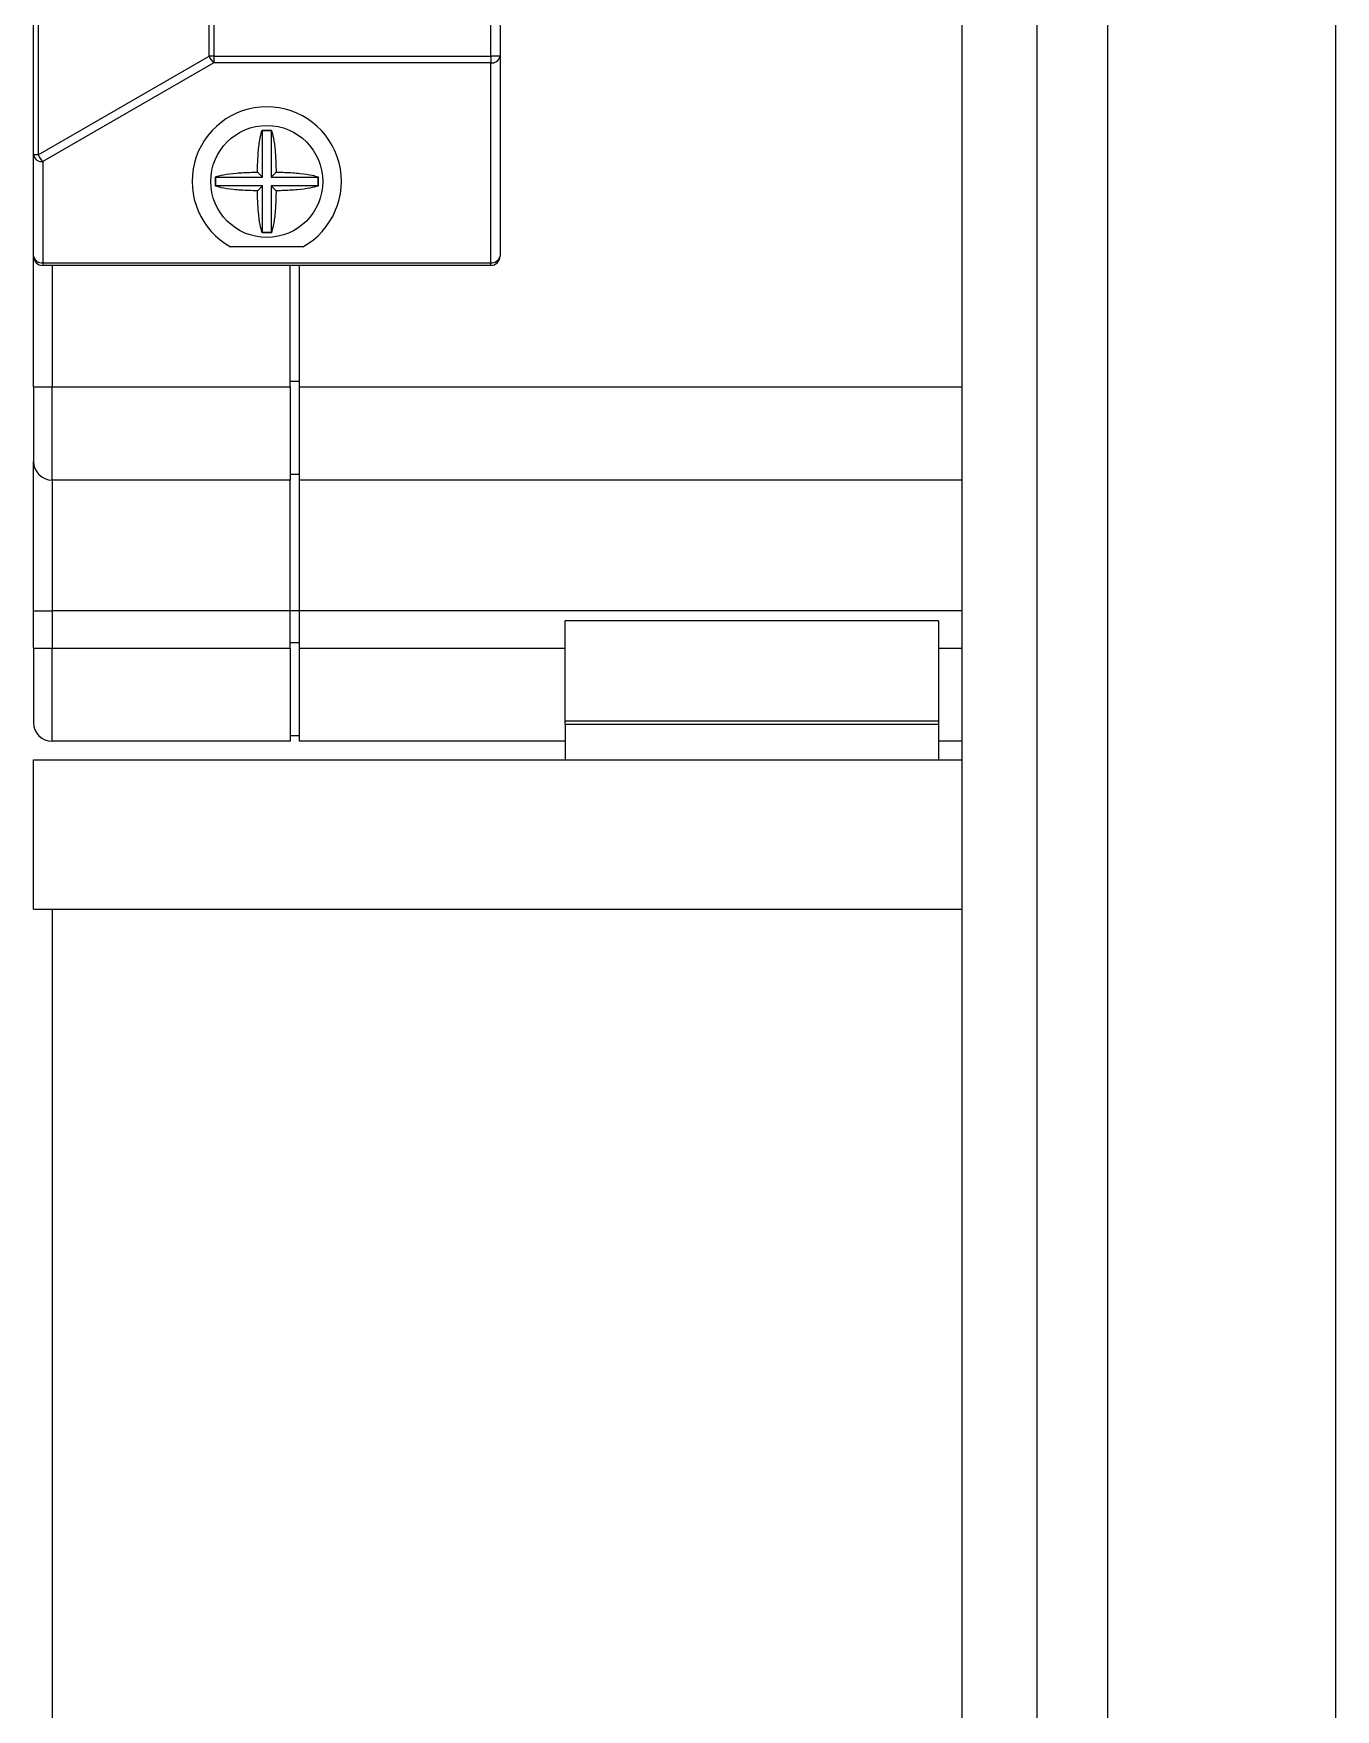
# Model space of a CAD drawing. Header units: millimetres. Extents: x -2889 to 8174, y 2447 to 8478.
# Drawn here: x 1757.88 to 1764.86, y 3470.38 to 3479.37 of the extents above; entities that cross this region are included whole.
import ezdxf

# ---------------------------------------------------------------- set-up
doc = ezdxf.new("R2010")
doc.units = ezdxf.units.MM

msp = doc.modelspace()

# ---------------------------------------------------------------- linework, layer by layer
at = {"color": 7, "linetype": 'Continuous', "lineweight": 25}
for p, q in [((1764.8563, 3542.1726), (1764.8563, 3468.1726)), ((1762.8563, 3468.4726), (1762.8563, 3488.0726)), ((1763.6353, 3486.4726), (1763.6353, 3468.4726)), ((1763.2563, 3485.7744), (1763.2563, 3468.8726)), ((1762.8538, 3482.2726), (1762.8538, 3477.4726)), ((1757.8788, 3478.7145), (1757.8788, 3481.0308)), ((1757.9038, 3481.0308), (1757.9038, 3478.7145)), ((1758.8198, 3479.2433), (1758.8198, 3480.5019)), ((1758.8448, 3480.5019), (1758.8448, 3479.2433)), ((1760.3288, 3479.2433), (1760.3288, 3480.5019)), ((1760.3788, 3480.5019), (1760.3788, 3479.2433)), ((1757.9038, 3478.7145), (1758.8198, 3479.2433)), ((1758.8448, 3479.208), (1757.9288, 3478.6791)), ((1758.8448, 3479.2433), (1758.8198, 3479.2433)), ((1758.8448, 3479.2433), (1758.8448, 3479.208)), ((1758.8448, 3479.2433), (1760.3288, 3479.2433)), ((1760.3288, 3479.208), (1758.8448, 3479.208)), ((1760.3288, 3479.2433), (1760.3288, 3479.208)), ((1760.3788, 3479.2433), (1760.3288, 3479.2433)), ((1760.3288, 3478.1373), (1760.3288, 3479.208)), ((1760.3788, 3479.2433), (1760.3788, 3478.1726)), ((1759.1053, 3478.8462), (1759.104, 3478.8474)), ((1759.1053, 3478.5962), (1759.1053, 3478.8462)), ((1759.1053, 3478.8462), (1759.1524, 3478.8462)), ((1759.1524, 3478.8462), (1759.1536, 3478.8474)), ((1759.1524, 3478.8462), (1759.1524, 3478.5962)), ((1757.9038, 3478.7145), (1757.8788, 3478.7145)), ((1757.8788, 3478.1726), (1757.8788, 3478.7145)), ((1757.9288, 3478.6791), (1757.9288, 3478.1373)), ((1758.8553, 3478.5962), (1758.854, 3478.5974)), ((1758.8553, 3478.5491), (1758.854, 3478.5478)), ((1758.8553, 3478.5962), (1759.1053, 3478.5962)), ((1758.8553, 3478.5491), (1758.8553, 3478.5962)), ((1759.1053, 3478.5491), (1758.8553, 3478.5491)), ((1759.1053, 3478.5962), (1759.079, 3478.6225)), ((1759.079, 3478.5228), (1759.1053, 3478.5491)), ((1759.1053, 3478.2991), (1759.1053, 3478.5491)), ((1759.1787, 3478.6225), (1759.1524, 3478.5962)), ((1759.1524, 3478.5962), (1759.4024, 3478.5962)), ((1759.1524, 3478.5491), (1759.1524, 3478.2991)), ((1759.1524, 3478.5491), (1759.1787, 3478.5228)), ((1759.4024, 3478.5491), (1759.1524, 3478.5491)), ((1759.4024, 3478.5962), (1759.4036, 3478.5974)), ((1759.4024, 3478.5962), (1759.4024, 3478.5491)), ((1759.4024, 3478.5491), (1759.4036, 3478.5478)), ((1759.1053, 3478.2991), (1759.104, 3478.2978)), ((1759.1524, 3478.2991), (1759.1053, 3478.2991)), ((1759.1524, 3478.2991), (1759.1536, 3478.2978)), ((1759.3225, 3478.2226), (1758.9352, 3478.2226)), ((1757.8788, 3477.4726), (1757.8788, 3478.1726)), ((1757.9288, 3478.1373), (1760.3288, 3478.1373)), ((1757.9288, 3478.1373), (1757.9288, 3478.1226)), ((1760.3288, 3478.1226), (1757.9288, 3478.1226)), ((1759.2538, 3477.4726), (1759.2538, 3478.1226)), ((1759.3038, 3477.4726), (1759.3038, 3478.1226)), ((1760.3288, 3478.1226), (1760.3288, 3478.1373)), ((1757.8788, 3477.4726), (1757.8788, 3477.0726)), ((1757.8788, 3477.4726), (1757.9788, 3477.4726)), ((1757.9788, 3476.9726), (1757.9788, 3477.4726)), ((1757.9788, 3477.4726), (1759.2538, 3477.4726)), ((1759.2538, 3477.5026), (1759.3038, 3477.5026)), ((1759.2538, 3477.4726), (1759.2538, 3476.9726)), ((1759.3038, 3477.4726), (1762.8538, 3477.4726)), ((1759.3038, 3476.9726), (1759.3038, 3477.4726)), ((1762.8538, 3477.4726), (1762.8538, 3476.9726)), ((1757.8788, 3476.2726), (1757.8788, 3477.0726)), ((1759.2538, 3476.9726), (1757.9788, 3476.9726)), ((1757.9788, 3476.9726), (1757.9788, 3476.2726)), ((1759.3038, 3477.0026), (1759.2538, 3477.0026)), ((1759.2538, 3476.2726), (1759.2538, 3476.9726)), ((1762.8538, 3476.9726), (1759.3038, 3476.9726)), ((1759.3038, 3476.2726), (1759.3038, 3476.9726)), ((1762.8563, 3477.0026), (1762.8538, 3477.0026)), ((1762.8538, 3476.9726), (1762.8538, 3476.2726)), ((1757.8788, 3476.2726), (1757.9788, 3476.2726)), ((1757.8788, 3476.0726), (1757.8788, 3476.2726)), ((1759.2538, 3476.2726), (1757.9788, 3476.2726)), ((1757.9788, 3476.2726), (1757.9788, 3476.0726)), ((1759.3038, 3476.2726), (1759.2538, 3476.2726)), ((1759.2538, 3476.0726), (1759.2538, 3476.2726)), ((1762.8538, 3476.2726), (1759.3038, 3476.2726)), ((1759.3038, 3476.0726), (1759.3038, 3476.2726)), ((1762.7288, 3476.2176), (1760.7288, 3476.2176)), ((1760.7288, 3476.2174), (1760.7288, 3476.2176)), ((1762.7288, 3476.2174), (1760.7288, 3476.2174)), ((1762.7288, 3476.2176), (1762.7288, 3476.2174)), ((1762.8538, 3476.2726), (1762.8538, 3476.0726)), ((1757.8788, 3476.0726), (1757.9788, 3476.0726)), ((1757.8788, 3476.0726), (1757.8788, 3475.6726)), ((1757.9788, 3476.0726), (1759.2538, 3476.0726)), ((1757.9788, 3475.5726), (1757.9788, 3476.0726)), ((1759.2538, 3476.1026), (1759.3038, 3476.1026)), ((1759.2538, 3476.0726), (1759.2538, 3475.5726)), ((1759.3038, 3475.5726), (1759.3038, 3476.0726)), ((1762.8538, 3476.0726), (1762.8538, 3475.5726)), ((1760.7288, 3475.6823), (1762.7288, 3475.6823)), ((1760.7288, 3475.6623), (1760.7288, 3475.6823)), ((1762.7288, 3475.6823), (1762.7288, 3475.6623)), ((1759.3038, 3475.6026), (1759.2538, 3475.6026)), ((1762.7288, 3475.6623), (1760.7288, 3475.6623)), ((1760.7288, 3475.6623), (1760.7288, 3475.4726)), ((1762.7288, 3475.6623), (1762.7288, 3475.4726)), ((1762.8563, 3475.6026), (1762.8538, 3475.6026)), ((1759.2538, 3475.5726), (1757.9788, 3475.5726)), ((1760.7288, 3475.5726), (1759.3038, 3475.5726)), ((1762.8538, 3475.5726), (1762.7288, 3475.5726)), ((1757.8788, 3474.6726), (1757.8788, 3475.4726)), ((1757.8788, 3475.4726), (1762.8563, 3475.4726)), ((1757.8788, 3474.6726), (1762.8563, 3474.6726)), ((1757.9788, 3474.6726), (1757.9788, 3468.4726))]:
    msp.add_line(p, q, dxfattribs=at)
at = {"color": 8, "linetype": 'Continuous', "lineweight": 25}
for p, q in [((1757.9788, 3478.1226), (1757.9788, 3477.4726)), ((1762.8538, 3477.5026), (1762.8563, 3477.5026)), ((1762.8538, 3476.2726), (1762.8563, 3476.2726)), ((1759.3038, 3476.0726), (1760.7288, 3476.0726)), ((1762.7288, 3476.0726), (1762.8538, 3476.0726)), ((1762.8538, 3476.1026), (1762.8563, 3476.1026))]:
    msp.add_line(p, q, dxfattribs=at)
at = {"color": 7, "linetype": 'Continuous', "lineweight": 25}
msp.add_circle((1759.1288, 3478.5726), 0.3, dxfattribs=at)
for centre, radius, start, end in [((1758.9131, 3479.2828), 0.1013, 202.92238, 227.6064), ((1760.3351, 3479.2522), 0.0446, 261.95053, 348.57825), ((1759.1288, 3478.5726), 0.4, 298.95502, 241.04498), ((1757.9226, 3478.7233), 0.0446, 191.42175, 278.04947), ((1757.9971, 3478.7539), 0.1013, 202.92238, 227.6064), ((1757.9226, 3478.1815), 0.0446, 191.42175, 278.04947), ((1757.9288, 3478.1726), 0.05, 180, 270), ((1760.3351, 3478.1815), 0.0446, 261.95053, 348.57825), ((1760.3288, 3478.1726), 0.05, 270, 0), ((1757.9788, 3477.0726), 0.1, 180, 270), ((1757.9788, 3475.6726), 0.1, 180, 270)]:
    msp.add_arc(centre, radius, start, end, dxfattribs=at)
for points, knots in [([(1759.079, 3478.6225), (1759.0791, 3478.6321), (1759.0797, 3478.6724), (1759.0836, 3478.7407), (1759.0926, 3478.809), (1759.1006, 3478.8359), (1759.104, 3478.8474)], [0, 0, 0, 0, 0.1039223, 0.4334998, 0.756252, 1, 1, 1, 1]), ([(1759.104, 3478.8474), (1759.1153, 3478.8476), (1759.1319, 3478.8479), (1759.1483, 3478.8475), (1759.1536, 3478.8474)], [0, 0, 0, 0, 0.67989, 1, 1, 1, 1]), ([(1759.1536, 3478.8474), (1759.1575, 3478.8341), (1759.1655, 3478.8062), (1759.1742, 3478.7378), (1759.1779, 3478.6726), (1759.1785, 3478.6333), (1759.1787, 3478.6225)], [0, 0, 0, 0, 0.2749337, 0.577811, 0.8830945, 1, 1, 1, 1]), ([(1758.854, 3478.5478), (1758.8538, 3478.5591), (1758.8536, 3478.5757), (1758.8539, 3478.5921), (1758.854, 3478.5974)], [0, 0, 0, 0, 0.67989, 1, 1, 1, 1]), ([(1758.854, 3478.5974), (1758.8673, 3478.6013), (1758.8952, 3478.6094), (1758.9636, 3478.618), (1759.0289, 3478.6217), (1759.0681, 3478.6223), (1759.079, 3478.6225)], [0, 0, 0, 0, 0.274934, 0.577811, 0.883094, 1, 1, 1, 1]), ([(1759.1787, 3478.6225), (1759.1946, 3478.6222), (1759.2394, 3478.6214), (1759.3092, 3478.6165), (1759.3698, 3478.6077), (1759.3939, 3478.6004), (1759.4036, 3478.5974)], [0, 0, 0, 0, 0.171402, 0.481418, 0.791847, 1, 1, 1, 1]), ([(1759.4036, 3478.5974), (1759.4038, 3478.5862), (1759.4041, 3478.5696), (1759.4037, 3478.5531), (1759.4036, 3478.5478)], [0, 0, 0, 0, 0.67989, 1, 1, 1, 1]), ([(1759.079, 3478.5228), (1759.063, 3478.523), (1759.0183, 3478.5238), (1758.9484, 3478.5287), (1758.8878, 3478.5376), (1758.8637, 3478.5449), (1758.854, 3478.5478)], [0, 0, 0, 0, 0.171402, 0.481418, 0.791847, 1, 1, 1, 1]), ([(1759.104, 3478.2978), (1759.1002, 3478.3111), (1759.0921, 3478.339), (1759.0835, 3478.4074), (1759.0797, 3478.4727), (1759.0791, 3478.5119), (1759.079, 3478.5228)], [0, 0, 0, 0, 0.274934, 0.577811, 0.883094, 1, 1, 1, 1]), ([(1759.1787, 3478.5228), (1759.1785, 3478.5131), (1759.178, 3478.4728), (1759.1741, 3478.4045), (1759.165, 3478.3363), (1759.157, 3478.3094), (1759.1536, 3478.2978)], [0, 0, 0, 0, 0.103922, 0.4335, 0.756252, 1, 1, 1, 1]), ([(1759.4036, 3478.5478), (1759.3903, 3478.544), (1759.3624, 3478.5359), (1759.294, 3478.5273), (1759.2288, 3478.5235), (1759.1895, 3478.5229), (1759.1787, 3478.5228)], [0, 0, 0, 0, 0.274934, 0.577811, 0.883094, 1, 1, 1, 1]), ([(1759.1536, 3478.2978), (1759.1423, 3478.2976), (1759.1258, 3478.2974), (1759.1093, 3478.2977), (1759.104, 3478.2978)], [0, 0, 0, 0, 0.67989, 1, 1, 1, 1]), ([(1760.7288, 3475.6823), (1760.7288, 3475.7672), (1760.7288, 3475.9366), (1760.7288, 3476.0924), (1760.7288, 3476.18), (1760.7288, 3476.2042), (1760.7288, 3476.2174)], [0, 0, 0, 0, 0.250935, 0.501035, 0.728155, 1, 1, 1, 1]), ([(1762.7288, 3476.2174), (1762.7288, 3476.2006), (1762.7288, 3476.1702), (1762.7288, 3476.0517), (1762.7288, 3475.883), (1762.7288, 3475.75), (1762.7288, 3475.6823)], [0, 0, 0, 0, 0.3373215, 0.6086463, 0.8007231, 1, 1, 1, 1])]:
    msp.add_open_spline(points, degree=3, knots=knots, dxfattribs=at)

doc.saveas('drawing.dxf')
